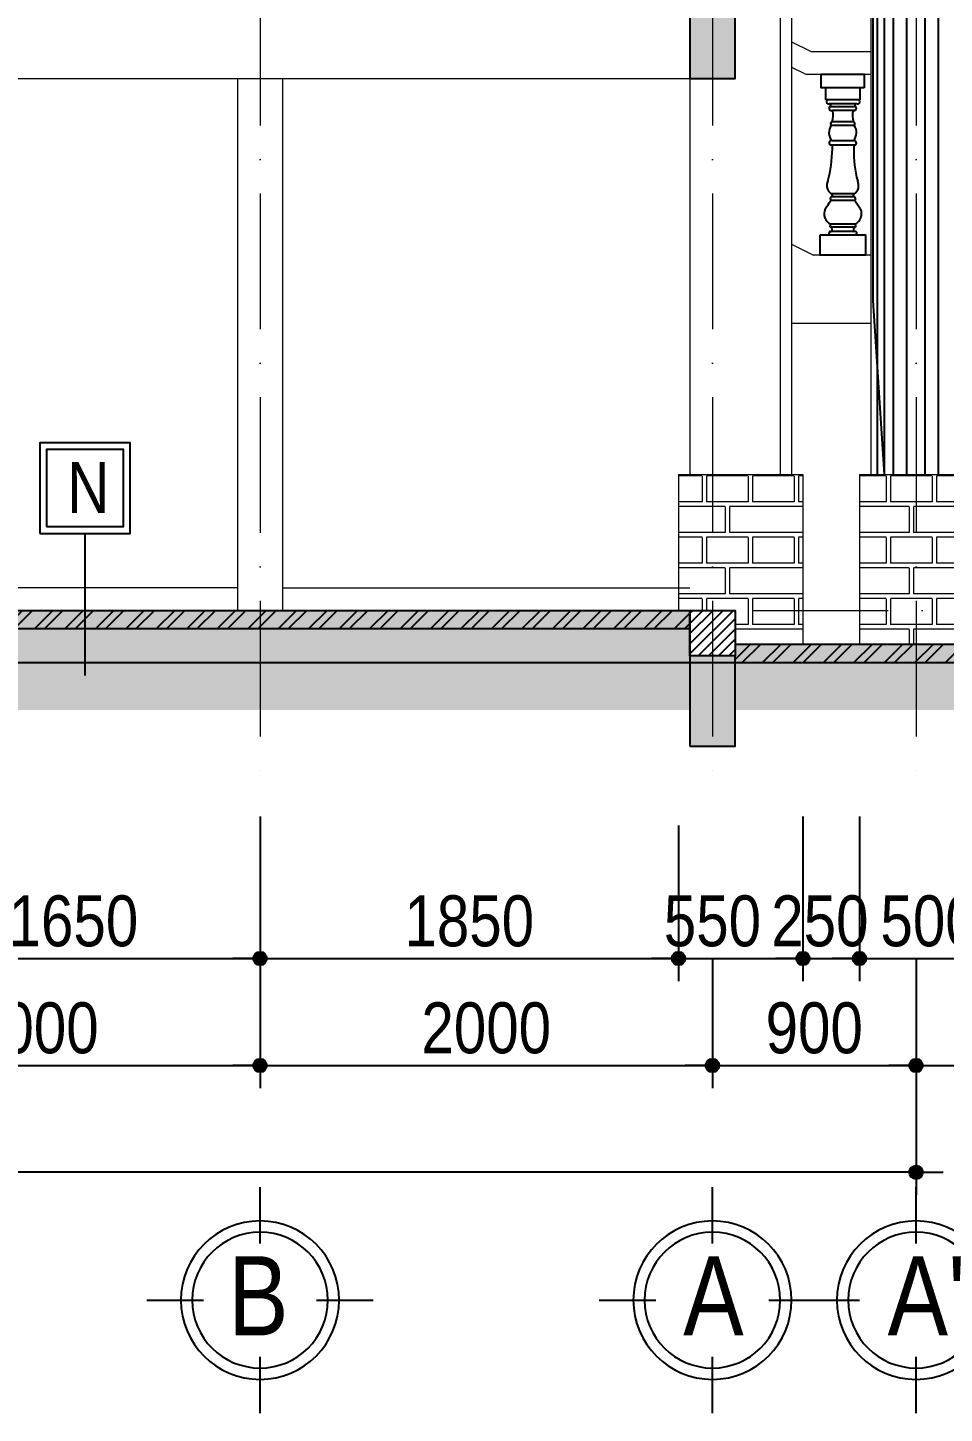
# Model space of a CAD drawing. Extents: x -1107188 to -523840, y 39692 to 514392.
# Drawn here: x -1081768 to -1077716, y 371940 to 378063 of the extents above; entities that cross this region are included whole.
import ezdxf
from ezdxf.enums import TextEntityAlignment as Align

# ---------------------------------------------------------------- set-up
doc = ezdxf.new("R2010")
doc.units = 0
doc.linetypes.add('ACAD_ISO10W100', pattern=[18, 12, -3, 0, -3])
doc.layers.get('DEFPOINTS').update_dxf_attribs({"linetype": 'CONTINUOUS'})
for name, color, linetype in [('009', 251, 'CONTINUOUS'), ('025', 2, 'CONTINUOUS'), ('04', 4, 'CONTINUOUS'), ('DIM', 1, 'CONTINUOUS'), ('HATCH', 8, 'CONTINUOUS'), ('TAGS', 60, 'CONTINUOUS'), ('TEXT', 7, 'CONTINUOUS'), ('TUONG', 131, 'CONTINUOUS')]:
    doc.layers.add(name, color=color, linetype=linetype)
for name, color, linetype, lineweight in [('HACHT', 8, 'CONTINUOUS', 5), ('NET-THAY', 2, 'CONTINUOUS', 13), ('TRUC', 24, 'CONTINUOUS', 0)]:
    doc.layers.add(name, color=color, linetype=linetype, lineweight=lineweight)
doc.styles.add('HEL-CONDENSE', font='')
doc.styles.add('HELVECONDENSE', font='', dxfattribs={"height": 250})
doc.styles.get("Standard").update_dxf_attribs({"font": ''})
doc.styles.add('VNI-HELVE-CONDENSEN', font='')
doc.styles.get('HEL-CONDENSE').set_extended_font_data('VNI-Helve-Condense')
doc.styles.get('HELVECONDENSE').set_extended_font_data('VNI-Helve-Condense')
doc.styles.get('Standard').set_extended_font_data('VNI-Helve-Condense')
doc.styles.get('VNI-HELVE-CONDENSEN').set_extended_font_data('VNI-Helve-Condense')
doc.dimstyles.new('D100', dxfattribs={"dimtxt": 225, "dimasz": 1.2, "dimexe": 100, "dimexo": 0, "dimgap": 50, "dimtad": 1, "dimdec": 0, "dimzin": 13, "dimdsep": 46, "dimtxsty": 'HEL-CONDENSE', "dimblk": 'D50', "dimcen": 0, "dimclrd": 1, "dimclre": 1, "dimclrt": 7, "dimadec": 0, "dimazin": 0, "dimtfac": 1, "dimtdec": 0, "dimtmove": 0, "dimatfit": 3, "dimldrblk": 'D50', "dimfxl": 1, "dimtolj": 1, "dimtzin": 13, "dimarcsym": 0})
doc.dimstyles.get("Standard").update_dxf_attribs({"dimtxt": 0.18, "dimasz": 0.18, "dimexe": 0.18, "dimexo": 0.0625, "dimgap": 0.09, "dimtad": 0, "dimtih": 1, "dimtoh": 1, "dimdec": 4, "dimzin": 0, "dimdsep": 46, "dimtxsty": 'Standard', "dimcen": 0.09, "dimadec": 0, "dimazin": 0, "dimtfac": 1, "dimtdec": 4, "dimtofl": 0, "dimtmove": 0, "dimatfit": 3, "dimfxl": 1, "dimtolj": 1, "dimtzin": 0, "dimarcsym": 0})
pattern_1 = [(50, (-2392043.54, 168999.63), (182.184669, -15.939086), [19.05, -209.55]), (355, (-2392043.54, 168999.63), (-35.242826, 191.056643), [15.24, -167.64]), (100.451, (-2392028.36, 168998.3), (146.942502, 175.116688), [16.19, -178.09]), (46.1842, (-2392043.54, 169050.43), (271.07904, -42.042328), [28.575, -314.325]), (96.6356, (-2392020.95, 169046.93), (237.404234, 247.425556), [24.285, -267.135]), (351.184, (-2392043.54, 169050.43), (237.404606, 247.42512), [22.86, -251.46]), (21, (-2392018.14, 169037.73), (151.61488, -102.265519), [19.05, -209.55]), (326, (-2392018.14, 169037.73), (61.802028, 184.187966), [15.24, -167.64]), (71.4514, (-2392005.5, 169029.2), (213.41649, 81.922858), [16.19, -178.09]), (37.5, (-2392043.54, 168999.63), (3.0886033, 84.555039), [0, -165.608, 0, -170.18, 0, -168.275]), (7.5, (-2392043.54, 168999.63), (66.8196625, 100.180575), [0, -97.028, 0, -161.798, 0, -64.135]), (327.5, (-2392100.18, 168999.63), (135.590595, -5.728744), [0, -63.5, 0, -198.12, 0, -262.89]), (317.5, (-2392125.58, 168999.63), (148.129181, 25.426491), [0, -82.55, 0, -131.572, 0, -186.69])]
pattern_2 = [(45, (-2392043.54, 168999.63), (-67.351921, 67.351921), []), (45, (-2391998.64, 168999.63), (-67.351921, 67.351921), [])]
pattern_3 = [(180, (-2392982.56, 169468.9), (-3e-14, -270.968), [387.35, -19.05]), (180, (-2392982.56, 169354.6), (-3e-14, -270.968), [387.35, -19.05]), (180, (-2393084.16, 169333.4), (-3e-14, -270.968), [184.15, -19.05]), (180, (-2393084.16, 169219.1), (-3e-14, -270.968), [184.15, -19.05]), (270, (-2392982.56, 169468.9), (406.4, -7e-14), [114.3, -156.6672]), (270, (-2392963.5, 169468.9), (406.4, -7e-14), [114.3, -156.6672]), (270, (-2393084.16, 169333.4), (203.2, -4e-14), [114.3, -156.6672]), (270, (-2393065.1, 169333.4), (203.2, -4e-14), [114.3, -156.6672])]

# ---------------------------------------------------------------- blocks, each defined once
blk = doc.blocks.new('D50')
at = {"layer": 'DIM'}
blk.add_hatch(color=256, dxfattribs=at).paths.add_polyline_path([(25, 0, 1), (-25, 0, 1)])
blk.add_line((25, 0), (100, 0), dxfattribs=at)
blk.add_circle((0, 0), 25, dxfattribs=at)
blk = doc.blocks.new('*D1054')
at = {"layer": 'DEFPOINTS', "color": 0, "transparency": 16777216}
for p in [(-1082741.3, 373949.6), (-1080741.3, 373949.6), (-1080741.3, 373476.9)]:
    blk.add_point(p, dxfattribs=at)
at = {"layer": 'DIM', "color": 1, "lineweight": -2, "transparency": 16777216}
for p, q in [((-1082741.3, 373949.6), (-1082741.3, 373376.9)), ((-1080741.3, 373949.6), (-1080741.3, 373376.9)), ((-1082740.1, 373476.9), (-1080742.5, 373476.9))]:
    blk.add_line(p, q, dxfattribs=at)
at = {"layer": 'DIM', "color": 1, "lineweight": -2, "transparency": 16777216, "xscale": 1.199999999999999, "yscale": 1.199999999999999, "zscale": 1.199999999999999, "rotation": 180}
blk.add_blockref('D50', (-1082741.3, 373476.9), dxfattribs=at)
at = {"layer": 'DIM', "color": 1, "lineweight": -2, "transparency": 16777216, "xscale": 1.199999999999999, "yscale": 1.199999999999999, "zscale": 1.199999999999999}
blk.add_blockref('D50', (-1080741.3, 373476.9), dxfattribs=at)
at = {"layer": 'DIM', "color": 7, "transparency": 16777216, "insert": (-1081741.3, 373641.8), "char_height": 225, "attachment_point": 5, "style": 'HEL-CONDENSE'}
blk.add_mtext('\\A1;2000', dxfattribs=at)
blk = doc.blocks.new('*D1055')
at = {"layer": 'DEFPOINTS', "color": 0, "transparency": 16777216}
for p in [(-1092741.3, 373949.6), (-1077841.3, 373949.6), (-1092741.3, 373004.8)]:
    blk.add_point(p, dxfattribs=at)
at = {"layer": 'DIM', "color": 1, "lineweight": -2, "transparency": 16777216}
for p, q in [((-1092741.3, 373949.6), (-1092741.3, 372904.8)), ((-1077841.3, 373949.6), (-1077841.3, 372904.8)), ((-1077842.5, 373004.8), (-1092740.1, 373004.8))]:
    blk.add_line(p, q, dxfattribs=at)
at = {"layer": 'DIM', "color": 1, "lineweight": -2, "transparency": 16777216, "xscale": 1.199999999999999, "yscale": 1.199999999999999, "zscale": 1.199999999999999, "rotation": 180}
blk.add_blockref('D50', (-1092741.3, 373004.8), dxfattribs=at)
at = {"layer": 'DIM', "color": 1, "lineweight": -2, "transparency": 16777216, "xscale": 1.199999999999999, "yscale": 1.199999999999999, "zscale": 1.199999999999999}
blk.add_blockref('D50', (-1077841.3, 373004.8), dxfattribs=at)
at = {"layer": 'DIM', "color": 7, "transparency": 16777216, "insert": (-1085291.3, 373169.7), "char_height": 225, "attachment_point": 5, "style": 'HEL-CONDENSE'}
blk.add_mtext('\\A1;14900', dxfattribs=at)
blk = doc.blocks.new('A$C206177D3')
at = {"layer": 'TAGS', "ltscale": 1000}
for p, q in [((-36.6, 240.1), (-36.6, 490.1)), ((-286.6, -9.9), (-536.6, -9.9)), ((463.4, -9.9), (213.4, -9.9)), ((-36.6, -509.9), (-36.6, -259.9))]:
    blk.add_line(p, q, dxfattribs=at)
blk.add_circle((-36.6, -9.9), 350, dxfattribs=at)
at = {"layer": 'TAGS', "color": 254, "ltscale": 1000}
blk.add_circle((-36.6, -9.9), 300, dxfattribs=at)
at = {"layer": 'TAGS', "ltscale": 1000, "style": 'VNI-HELVE-CONDENSEN'}
blk.add_attdef('A', text='', height=350, dxfattribs=at).set_placement((-38.3, -165.6), align=Align.CENTER)
blk = doc.blocks.new('*D1081')
at = {"layer": 'DEFPOINTS', "color": 0, "transparency": 16777216}
for p in [(-1080741.3, 373949.6), (-1078741.3, 373949.6), (-1078741.3, 373476.9)]:
    blk.add_point(p, dxfattribs=at)
at = {"layer": 'DIM', "color": 1, "lineweight": -2, "transparency": 16777216}
for p, q in [((-1080741.3, 373949.6), (-1080741.3, 373376.9)), ((-1078741.3, 373949.6), (-1078741.3, 373376.9)), ((-1080740.1, 373476.9), (-1078742.5, 373476.9))]:
    blk.add_line(p, q, dxfattribs=at)
at = {"layer": 'DIM', "color": 1, "lineweight": -2, "transparency": 16777216, "xscale": 1.199999999999999, "yscale": 1.199999999999999, "zscale": 1.199999999999999, "rotation": 180}
blk.add_blockref('D50', (-1080741.3, 373476.9), dxfattribs=at)
at = {"layer": 'DIM', "color": 1, "lineweight": -2, "transparency": 16777216, "xscale": 1.199999999999999, "yscale": 1.199999999999999, "zscale": 1.199999999999999}
blk.add_blockref('D50', (-1078741.3, 373476.9), dxfattribs=at)
at = {"layer": 'DIM', "color": 7, "transparency": 16777216, "insert": (-1079741.3, 373641.8), "char_height": 225, "attachment_point": 5, "style": 'HEL-CONDENSE'}
blk.add_mtext('\\A1;2000', dxfattribs=at)
blk = doc.blocks.new('*D1082')
at = {"layer": 'DEFPOINTS', "color": 0, "transparency": 16777216}
for p in [(-1078741.3, 373949.6), (-1077841.3, 373949.6), (-1077841.3, 373476.9)]:
    blk.add_point(p, dxfattribs=at)
at = {"layer": 'DIM', "color": 1, "lineweight": -2, "transparency": 16777216}
for p, q in [((-1078741.3, 373949.6), (-1078741.3, 373376.9)), ((-1077841.3, 373949.6), (-1077841.3, 373376.9)), ((-1078740.1, 373476.9), (-1077842.5, 373476.9))]:
    blk.add_line(p, q, dxfattribs=at)
at = {"layer": 'DIM', "color": 1, "lineweight": -2, "transparency": 16777216, "xscale": 1.199999999999999, "yscale": 1.199999999999999, "zscale": 1.199999999999999, "rotation": 180}
blk.add_blockref('D50', (-1078741.3, 373476.9), dxfattribs=at)
at = {"layer": 'DIM', "color": 1, "lineweight": -2, "transparency": 16777216, "xscale": 1.199999999999999, "yscale": 1.199999999999999, "zscale": 1.199999999999999}
blk.add_blockref('D50', (-1077841.3, 373476.9), dxfattribs=at)
at = {"layer": 'DIM', "color": 7, "transparency": 16777216, "insert": (-1078291.3, 373641.8), "char_height": 225, "attachment_point": 5, "style": 'HEL-CONDENSE'}
blk.add_mtext('\\A1;900', dxfattribs=at)
blk = doc.blocks.new('*D1084')
at = {"layer": 'DEFPOINTS', "color": 0, "transparency": 16777216}
for p in [(-1077841.3, 373949.6), (-1074241.3, 373949.6), (-1074241.3, 373476.9)]:
    blk.add_point(p, dxfattribs=at)
at = {"layer": 'DIM', "color": 1, "lineweight": -2, "transparency": 16777216}
for p, q in [((-1077841.3, 373949.6), (-1077841.3, 373376.9)), ((-1074241.3, 373949.6), (-1074241.3, 373376.9)), ((-1077840.1, 373476.9), (-1074242.5, 373476.9))]:
    blk.add_line(p, q, dxfattribs=at)
at = {"layer": 'DIM', "color": 1, "lineweight": -2, "transparency": 16777216, "xscale": 1.199999999999999, "yscale": 1.199999999999999, "zscale": 1.199999999999999, "rotation": 180}
blk.add_blockref('D50', (-1077841.3, 373476.9), dxfattribs=at)
at = {"layer": 'DIM', "color": 1, "lineweight": -2, "transparency": 16777216, "xscale": 1.199999999999999, "yscale": 1.199999999999999, "zscale": 1.199999999999999}
blk.add_blockref('D50', (-1074241.3, 373476.9), dxfattribs=at)
at = {"layer": 'DIM', "color": 7, "transparency": 16777216, "insert": (-1076041.3, 373641.8), "char_height": 225, "attachment_point": 5, "style": 'HEL-CONDENSE'}
blk.add_mtext('\\A1;3600', dxfattribs=at)
blk = doc.blocks.new('A$C316E34DD')
at = {"layer": 'HATCH', "ltscale": 100}
for p, q in [((-1700, -1131), (-1700, -600)), ((-200, -600), (-200, -1131)), ((-1553, -1131), (-1700, -1131)), ((-310, -1131), (-1545, -1131)), ((-200, -1131), (-310, -1131)), ((-326, -1321), (-1548, -1321)), ((-366, -1442), (-1534, -1442)), ((-418, -1607), (-1405, -1607)), ((-445, -2268), (-1455, -2268)), ((-476, -2106), (-1424, -2106)), ((-1477, -3145), (-1477, -3145)), ((-1407, -3305), (-1407, -3145)), ((-456, -3145), (-456, -3305)), ((-423, -3145), (-423, -3145)), ((-423, -3145), (-423, -3145)), ((-1471, -6664), (-1471, -6629)), ((-419, -6629), (-1471, -6629)), ((-419, -6664), (-419, -6629)), ((-1950, -7509), (-1950, -7100)), ((-1950, -7100), (50, -7100)), ((-1553, -7092), (-1553, -7065)), ((-1483, -6769), (-1506, -6769)), ((-1506, -6960), (-1483, -6960)), ((-407, -6769), (-1483, -6769)), ((-408, -6960), (-1483, -6960)), ((-407, -6769), (-384, -6769)), ((-384, -6960), (-407, -6960)), ((-337, -7100), (-337, -7065)), ((50, -7100), (50, -8000))]:
    blk.add_line(p, q, dxfattribs=at)
at = {"layer": 'HATCH'}
for p, q in [((-477, -2942), (-1423, -2942)), ((-423, -3145), (-1477, -3145)), ((-1407, -3305), (-1407, -3305)), ((-428, -5284), (-1462, -5284)), ((-428, -5422), (-1462, -5422)), ((-411, -5584), (-1479, -5584))]:
    blk.add_line(p, q, dxfattribs=at)
at = {"layer": 'HATCH', "ltscale": 100}
for points in [[(0, -600), (-1900, -600), (-1900, 0), (0, 0)], [(-1950, -7100), (50, -7100), (50, -8000), (-1950, -8000)]]:
    blk.add_lwpolyline(points, close=True, dxfattribs=at)
for centre, radius, start, end in [((-1568, -1226), 96.1, 81.04063, 278.95937), ((-295, -1226), 96.1, 261.04063, 98.95937), ((-1443, -1504), 110, 145.74499, 290.55759), ((-1544, -1381), 61.1, 279.00745, 98.57104), ((-2166, -1828), 793, 339.46604, 16.15651), ((266, -1828), 793, 163.84349, 200.53396), ((-457, -1504), 110, 249.44241, 34.25501), ((-356, -1381), 61.1, 81.42896, 260.99255), ((-1011, -2588), 548, 144.26256, 219.8085), ((-1397, -2195), 93.4, 106.5212, 231.38032), ((-878, -2585), 537, 318.27536, 36.14377), ((-503, -2195), 93.4, 308.61968, 73.4788), ((-1447, -3044), 105, 76.61742, 253.45106), ((-453, -3044), 105, 286.54894, 103.38258), ((-7920, -3111), 6516, 345.58132, 358.29559), ((4019, -3512), 4480, 177.34976, 195.82371), ((-1216, -4924), 437, 154.15261, 235.68676), ((-684, -4924), 437, 304.31324, 25.84739), ((-1388, -5511), 116, 129.86233, 218.70042), ((-1472, -5353), 69.6, 277.58369, 82.41631), ((-418, -5353), 69.6, 97.58369, 262.41631), ((-502, -5511), 116, 321.29958, 50.13767), ((-1276, -6170), 499, 154.73284, 247.08631), ((-6002, -2837), 5292, 323.87103, 328.73129), ((-614, -6170), 499, 292.91369, 25.26716), ((4112, -2837), 5292, 211.26871, 216.12897), ((-1455, -6728), 65.2, 103.49234, 219.78106), ((-435, -6728), 65.2, 320.21894, 76.50766), ((-1494, -7028), 69.2, 99.62604, 212.15859), ((-1512, -6865), 99.6, 287.26116, 72.73884), ((-378, -6865), 99.6, 107.26116, 252.73884), ((-396, -7028), 69.2, 327.84141, 80.37396)]:
    blk.add_arc(centre, radius, start, end, dxfattribs=at)
blk = doc.blocks.new('*D1239')
at = {"layer": 'DEFPOINTS', "color": 0, "linetype": 'Continuous', "transparency": 16777216}
for p in [(-1082391.3, 374727.2), (-1080741.3, 374577.2), (-1080741.3, 373949.6)]:
    blk.add_point(p, dxfattribs=at)
at = {"layer": 'DIM', "color": 1, "linetype": 'Continuous', "lineweight": -2, "transparency": 16777216}
for p, q in [((-1082391.3, 374727.2), (-1082391.3, 373849.6)), ((-1080741.3, 374577.2), (-1080741.3, 373849.6)), ((-1082390.1, 373949.6), (-1080742.5, 373949.6))]:
    blk.add_line(p, q, dxfattribs=at)
at = {"layer": 'DIM', "color": 1, "linetype": 'Continuous', "lineweight": -2, "transparency": 16777216, "xscale": 1.199999999999999, "yscale": 1.199999999999999, "zscale": 1.199999999999999, "rotation": 180}
blk.add_blockref('D50', (-1082391.3, 373949.6), dxfattribs=at)
at = {"layer": 'DIM', "color": 1, "linetype": 'Continuous', "lineweight": -2, "transparency": 16777216, "xscale": 1.199999999999999, "yscale": 1.199999999999999, "zscale": 1.199999999999999}
blk.add_blockref('D50', (-1080741.3, 373949.6), dxfattribs=at)
at = {"layer": 'DIM', "color": 7, "linetype": 'Continuous', "transparency": 16777216, "insert": (-1081566.3, 374114.5), "char_height": 225, "attachment_point": 5, "style": 'HEL-CONDENSE'}
blk.add_mtext('\\A1;1650', dxfattribs=at)
blk = doc.blocks.new('*D1240')
at = {"layer": 'DEFPOINTS', "color": 0, "linetype": 'Continuous', "transparency": 16777216}
for p in [(-1080741.3, 374577.2), (-1078891.3, 374537.7), (-1078891.3, 373949.6)]:
    blk.add_point(p, dxfattribs=at)
at = {"layer": 'DIM', "color": 1, "linetype": 'Continuous', "lineweight": -2, "transparency": 16777216}
for p, q in [((-1080741.3, 374577.2), (-1080741.3, 373849.6)), ((-1078891.3, 374537.7), (-1078891.3, 373849.6)), ((-1080740.1, 373949.6), (-1078892.5, 373949.6))]:
    blk.add_line(p, q, dxfattribs=at)
at = {"layer": 'DIM', "color": 1, "linetype": 'Continuous', "lineweight": -2, "transparency": 16777216, "xscale": 1.199999999999999, "yscale": 1.199999999999999, "zscale": 1.199999999999999, "rotation": 180}
blk.add_blockref('D50', (-1080741.3, 373949.6), dxfattribs=at)
at = {"layer": 'DIM', "color": 1, "linetype": 'Continuous', "lineweight": -2, "transparency": 16777216, "xscale": 1.199999999999999, "yscale": 1.199999999999999, "zscale": 1.199999999999999}
blk.add_blockref('D50', (-1078891.3, 373949.6), dxfattribs=at)
at = {"layer": 'DIM', "color": 7, "linetype": 'Continuous', "transparency": 16777216, "insert": (-1079816.3, 374114.5), "char_height": 225, "attachment_point": 5, "style": 'HEL-CONDENSE'}
blk.add_mtext('\\A1;1850', dxfattribs=at)
blk = doc.blocks.new('*D1241')
at = {"layer": 'DEFPOINTS', "color": 0, "linetype": 'Continuous', "transparency": 16777216}
for p in [(-1078341.3, 374577.2), (-1078891.3, 374537.7), (-1078341.3, 373949.6)]:
    blk.add_point(p, dxfattribs=at)
at = {"layer": 'DIM', "color": 1, "linetype": 'Continuous', "lineweight": -2, "transparency": 16777216}
for p, q in [((-1078341.3, 374577.2), (-1078341.3, 373849.6)), ((-1078891.3, 374537.7), (-1078891.3, 373849.6)), ((-1078890.1, 373949.6), (-1078342.5, 373949.6))]:
    blk.add_line(p, q, dxfattribs=at)
at = {"layer": 'DIM', "color": 1, "linetype": 'Continuous', "lineweight": -2, "transparency": 16777216, "xscale": 1.199999999999999, "yscale": 1.199999999999999, "zscale": 1.199999999999999, "rotation": 180}
blk.add_blockref('D50', (-1078891.3, 373949.6), dxfattribs=at)
at = {"layer": 'DIM', "color": 1, "linetype": 'Continuous', "lineweight": -2, "transparency": 16777216, "xscale": 1.199999999999999, "yscale": 1.199999999999999, "zscale": 1.199999999999999}
blk.add_blockref('D50', (-1078341.3, 373949.6), dxfattribs=at)
at = {"layer": 'DIM', "color": 7, "linetype": 'Continuous', "transparency": 16777216, "insert": (-1078741.3, 374114.5), "char_height": 225, "attachment_point": 5, "style": 'HEL-CONDENSE'}
blk.add_mtext('\\A1;550', dxfattribs=at)
blk = doc.blocks.new('*D1242')
at = {"layer": 'DEFPOINTS', "color": 0, "linetype": 'Continuous', "transparency": 16777216}
for p in [(-1078341.3, 374577.2), (-1078091.3, 374577.2), (-1078091.3, 373949.6)]:
    blk.add_point(p, dxfattribs=at)
at = {"layer": 'DIM', "color": 1, "linetype": 'Continuous', "lineweight": -2, "transparency": 16777216}
for p, q in [((-1078341.3, 374577.2), (-1078341.3, 373849.6)), ((-1078091.3, 374577.2), (-1078091.3, 373849.6)), ((-1078340.1, 373949.6), (-1078092.5, 373949.6))]:
    blk.add_line(p, q, dxfattribs=at)
at = {"layer": 'DIM', "color": 1, "linetype": 'Continuous', "lineweight": -2, "transparency": 16777216, "xscale": 1.199999999999999, "yscale": 1.199999999999999, "zscale": 1.199999999999999, "rotation": 180}
blk.add_blockref('D50', (-1078341.3, 373949.6), dxfattribs=at)
at = {"layer": 'DIM', "color": 1, "linetype": 'Continuous', "lineweight": -2, "transparency": 16777216, "xscale": 1.199999999999999, "yscale": 1.199999999999999, "zscale": 1.199999999999999}
blk.add_blockref('D50', (-1078091.3, 373949.6), dxfattribs=at)
at = {"layer": 'DIM', "color": 7, "linetype": 'Continuous', "transparency": 16777216, "insert": (-1078266.3, 374114.5), "char_height": 225, "attachment_point": 5, "style": 'HEL-CONDENSE'}
blk.add_mtext('\\A1;250', dxfattribs=at)
blk = doc.blocks.new('*D1243')
at = {"layer": 'DEFPOINTS', "color": 0, "linetype": 'Continuous', "transparency": 16777216}
for p in [(-1078091.3, 374577.2), (-1077591.3, 374577.2), (-1077591.3, 373949.6)]:
    blk.add_point(p, dxfattribs=at)
at = {"layer": 'DIM', "color": 1, "linetype": 'Continuous', "lineweight": -2, "transparency": 16777216}
for p, q in [((-1078091.3, 374577.2), (-1078091.3, 373849.6)), ((-1077591.3, 374577.2), (-1077591.3, 373849.6)), ((-1078090.1, 373949.6), (-1077592.5, 373949.6))]:
    blk.add_line(p, q, dxfattribs=at)
at = {"layer": 'DIM', "color": 1, "linetype": 'Continuous', "lineweight": -2, "transparency": 16777216, "xscale": 1.199999999999999, "yscale": 1.199999999999999, "zscale": 1.199999999999999, "rotation": 180}
blk.add_blockref('D50', (-1078091.3, 373949.6), dxfattribs=at)
at = {"layer": 'DIM', "color": 1, "linetype": 'Continuous', "lineweight": -2, "transparency": 16777216, "xscale": 1.199999999999999, "yscale": 1.199999999999999, "zscale": 1.199999999999999}
blk.add_blockref('D50', (-1077591.3, 373949.6), dxfattribs=at)
at = {"layer": 'DIM', "color": 7, "linetype": 'Continuous', "transparency": 16777216, "insert": (-1077783.6, 374114.5), "char_height": 225, "attachment_point": 5, "style": 'HEL-CONDENSE'}
blk.add_mtext('\\A1;500', dxfattribs=at)
blk = doc.blocks.new('A$C48452AB6')
at = {"layer": 'TAGS'}
blk.add_lwpolyline([(-218.8, -167.6), (181.2, -167.6), (181.2, 232.4), (-218.8, 232.4)], close=True, dxfattribs=at)
at = {"layer": 'TAGS', "color": 8}
blk.add_lwpolyline([(-188.8, -137.6), (151.2, -137.6), (151.2, 202.4), (-188.8, 202.4)], close=True, dxfattribs=at)
at = {"layer": 'TAGS', "style": 'HELVECONDENSE'}
blk.add_attdef('DSFA', (-189, -76.2), '', height=225, dxfattribs=at)

msp = doc.modelspace()

# ---------------------------------------------------------------- hatches: boundary and pattern name
at = {"layer": '009'}
h = msp.add_hatch(dxfattribs=at)
h.set_pattern_fill('ANSI32', color=256, scale=10, style=0)
h.set_pattern_definition(pattern_2)
h.paths.add_polyline_path([(-1082741.311, 375487.92), (-1086741.311, 375487.92), (-1086741.311, 375407.92), (-1082741.311, 375407.92)])
h.paths.add_polyline_path([(-1081515.4, 375487.92), (-1082741.311, 375487.92), (-1082741.311, 375407.92), (-1081515.4, 375407.92)])
h.paths.add_polyline_path([(-1078841.311, 375487.92), (-1080741.311, 375487.92), (-1080741.311, 375407.92), (-1078841.311, 375407.92)])
h.paths.add_polyline_path([(-1080741.311, 375487.92), (-1081515.4, 375487.92), (-1081515.4, 375407.92), (-1080741.311, 375407.92)])
h.paths.add_polyline_path([(-1084725.188, 375272.57), (-1084725.188, 375803.27), (-1084382.888, 375803.27), (-1084382.888, 375272.57)], flags=9)
h = msp.add_hatch(dxfattribs=at)
h.set_pattern_fill('ANSI31', color=256, scale=10, style=0)
h.set_pattern_definition([(45, (-2392043.54, 168999.63), (-22.4506403, 22.4506403), [])])
h.paths.add_polyline_path([(-1078741.311, 375487.92), (-1078841.311, 375487.92), (-1078841.311, 375287.92), (-1078741.311, 375287.92)])
h.paths.add_polyline_path([(-1078641.311, 375487.92), (-1078741.311, 375487.92), (-1078741.311, 375287.92), (-1078641.311, 375287.92)])
h = msp.add_hatch(dxfattribs=at)
h.set_pattern_fill('ANSI32', color=256, scale=10, style=0)
h.set_pattern_definition(pattern_2)
h.paths.add_polyline_path([(-1074241.311, 375337.92), (-1077841.311, 375337.92), (-1077841.311, 375257.92), (-1074241.311, 375257.92)])
h.paths.add_polyline_path([(-1077841.311, 375337.92), (-1078641.311, 375337.92), (-1078641.311, 375287.92), (-1078641.311, 375257.92), (-1077841.311, 375257.92)])
h.paths.add_polyline_path([(-1073721.566, 375337.92), (-1074241.311, 375337.92), (-1074241.311, 375257.92), (-1073721.566, 375257.92)])
h = msp.add_hatch(dxfattribs=at)
h.set_pattern_fill('AR-CONC', color=256, style=0)
h.set_pattern_definition(pattern_1)
h.paths.add_polyline_path([(-1077841.311, 375337.92), (-1078641.311, 375337.92), (-1078641.311, 375287.92), (-1078641.311, 375257.92), (-1077841.311, 375257.92)])
h.paths.add_polyline_path([(-1074241.311, 375337.92), (-1077841.311, 375337.92), (-1077841.311, 375257.92), (-1074241.311, 375257.92)])
h = msp.add_hatch(dxfattribs=at)
h.set_pattern_fill('AR-HBONE', color=256, style=0)
h.set_pattern_definition([(45, (-2392043.54, 168999.63), (1e-14, 143.684098), [304.8, -101.6]), (135, (-2391971.7, 169071.47), (1e-14, 143.684098), [304.8, -101.6])])
h.paths.add_polyline_path([(-1092841.311, 375047.908), (-1092841.311, 375257.92), (-1093345.023, 375257.92), (-1093345.023, 375047.908)])
h.paths.add_polyline_path([(-1092641.311, 375257.92), (-1092641.311, 375047.908), (-1073721.566, 375047.908), (-1073721.566, 375257.92)])
at = {"layer": '025'}
h = msp.add_hatch(dxfattribs=at)
h.set_pattern_fill('AR-SAND', color=256, style=0)
h.set_pattern_definition([(37.5, (-2392043.54, 168999.63), (-1.6000313, 48.9413237), [0, -38.608, 0, -43.18, 0, -41.275]), (7.5, (-2392043.54, 168999.63), (44.9523283, 71.68251), [0, -20.828, 0, -34.798, 0, -13.335]), (327.5, (-2392074.782, 168999.63), (79.099237, 0.1437185), [0, -12.7, 0, -45.72, 0, -59.69]), (317.5, (-2392074.78, 168999.63), (76.3556452, 22.2929323), [0, -6.35, 0, -29.972, 0, -34.29])])
h.paths.add_polyline_path([(-1086741.311, 375407.92), (-1086741.311, 375257.92), (-1082741.311, 375257.92), (-1082741.311, 375407.92)])
h.paths.add_polyline_path([(-1081515.4, 375257.92), (-1081515.4, 375407.92), (-1082741.311, 375407.92), (-1082741.311, 375257.92)])
h.paths.add_polyline_path([(-1080741.311, 375257.92), (-1080741.311, 375407.92), (-1081515.4, 375407.92), (-1081515.4, 375257.92)])
h.paths.add_polyline_path([(-1078841.311, 375257.92), (-1078841.311, 375287.92), (-1078841.311, 375407.92), (-1080741.311, 375407.92), (-1080741.311, 375257.92)])
h.paths.add_polyline_path([(-1084725.188, 375272.57), (-1084725.188, 375803.27), (-1084382.888, 375803.27), (-1084382.888, 375272.57)], flags=9)
at = {"layer": '04'}
h = msp.add_hatch(dxfattribs=at)
h.set_pattern_fill('AR-CONC', color=256, style=0)
h.set_pattern_definition(pattern_1)
h.paths.add_polyline_path([(-1086741.311, 375487.92), (-1088741.311, 375487.92), (-1088741.311, 375407.92), (-1086741.311, 375407.92)])
h.paths.add_polyline_path([(-1084725.188, 375272.57), (-1084725.188, 375803.27), (-1084382.888, 375803.27), (-1084382.888, 375272.57)], flags=9)
h.paths.add_polyline_path([(-1086741.311, 375407.92), (-1078841.311, 375407.92), (-1078841.311, 375487.92), (-1086741.311, 375487.92)])
h = msp.add_hatch(color=256, dxfattribs=at)
h.paths.add_polyline_path([(-1078741.311, 375287.92), (-1078841.311, 375287.92), (-1078841.311, 374887.92), (-1078741.311, 374887.92)])
h.paths.add_polyline_path([(-1078641.311, 375287.92), (-1078741.311, 375287.92), (-1078741.311, 374887.92), (-1078641.311, 374887.92)])
at = {"layer": 'HACHT'}
h = msp.add_hatch(dxfattribs=at)
h.set_pattern_fill('AR-BRELM', color=256, scale=2, angle=180, style=0)
h.set_pattern_definition(pattern_3)
h.paths.add_polyline_path([(-1078341.311, 375487.92), (-1078341.311, 376087.92), (-1078441.311, 376087.92), (-1078441.311, 375487.92)])
h.paths.add_polyline_path([(-1078891.311, 376087.92), (-1078891.311, 375487.92), (-1078841.311, 375487.92), (-1078841.311, 376087.92)])
h = msp.add_hatch(dxfattribs=at)
h.set_pattern_fill('AR-BRELM', color=256, scale=2, angle=180, style=0)
h.set_pattern_definition(pattern_3)
h.paths.add_polyline_path([(-1078741.311, 376087.92), (-1078841.311, 376087.92), (-1078841.311, 375487.92), (-1078741.311, 375487.92)])
h.paths.add_polyline_path([(-1078441.311, 376087.92), (-1078741.311, 376087.92), (-1078741.311, 375487.92), (-1078641.311, 375487.92), (-1078441.311, 375487.92)])
h.paths.add_polyline_path([(-1078441.311, 375487.92), (-1078641.311, 375487.92), (-1078641.311, 375337.92), (-1078441.311, 375337.92)])
h = msp.add_hatch(dxfattribs=at)
h.set_pattern_fill('AR-BRELM', color=256, scale=2, angle=180, style=0)
h.set_pattern_definition(pattern_3)
h.paths.add_polyline_path([(-1077591.311, 375487.92), (-1077591.311, 376087.92), (-1077841.311, 376087.92), (-1077841.311, 375487.92)])
h.paths.add_polyline_path([(-1078091.311, 376087.92), (-1078091.311, 375487.92), (-1077841.311, 375487.92), (-1077841.311, 376087.92)])
h = msp.add_hatch(dxfattribs=at)
h.set_pattern_fill('AR-BRELM', color=256, scale=2, angle=180, style=0)
h.set_pattern_definition(pattern_3)
h.paths.add_polyline_path([(-1078341.311, 375337.92), (-1078341.311, 375487.92), (-1078441.311, 375487.92), (-1078441.311, 375337.92)])
h = msp.add_hatch(dxfattribs=at)
h.set_pattern_fill('AR-BRELM', color=256, scale=2, angle=180, style=0)
h.set_pattern_definition(pattern_3)
h.paths.add_polyline_path([(-1077591.311, 375337.92), (-1077591.311, 375487.92), (-1077841.311, 375487.92), (-1077841.311, 375337.92)])
h.paths.add_polyline_path([(-1078091.311, 375487.92), (-1078091.311, 375337.92), (-1077841.311, 375337.92), (-1077841.311, 375487.92)])

# ---------------------------------------------------------------- linework, layer by layer
at = {"layer": '04'}
for p, q in [((-1092641.311, 375487.92), (-1078691.562, 375487.92)), ((-1078841.311, 375487.92), (-1078841.311, 375257.92)), ((-1092641.311, 375407.92), (-1078841.311, 375407.92)), ((-1073721.566, 375337.92), (-1078641.311, 375337.92))]:
    msp.add_line(p, q, dxfattribs=at)
msp.add_lwpolyline([(-1078641.311, 375287.92), (-1078841.311, 375287.92), (-1078841.311, 375487.92), (-1078641.311, 375487.92)], close=True, dxfattribs=at)
at = {"layer": 'HATCH'}
for p, q in [((-1078031.311, 376857.92), (-1078031.311, 381337.92)), ((-1078011.311, 376857.92), (-1078011.311, 381337.92)), ((-1077981.311, 376857.92), (-1077981.311, 381337.92)), ((-1077941.311, 376857.92), (-1077941.311, 381337.92)), ((-1077881.311, 376857.92), (-1077881.311, 381337.92)), ((-1077801.311, 376857.92), (-1077801.311, 381337.92)), ((-1077741.311, 376857.92), (-1077741.311, 381337.92)), ((-1077981.311, 376087.92), (-1078031.311, 376857.92)), ((-1078011.311, 376087.92), (-1078011.311, 376857.92)), ((-1077981.311, 376087.92), (-1077981.311, 376857.92)), ((-1077941.311, 376087.92), (-1077941.311, 376857.92)), ((-1077881.311, 376087.92), (-1077881.311, 376857.92)), ((-1077801.311, 376087.92), (-1077801.311, 376857.92)), ((-1077741.311, 376087.92), (-1077741.311, 376857.92))]:
    msp.add_line(p, q, dxfattribs=at)
at = {"layer": 'NET-THAY'}
for p, q in [((-1078441.311, 385387.92), (-1078441.311, 376087.92)), ((-1078391.311, 382007.92), (-1078391.311, 376087.92)), ((-1078041.311, 381337.92), (-1078041.311, 376087.92)), ((-1078391.311, 378000.954), (-1078305.243, 377957.92)), ((-1078305.243, 377957.92), (-1078041.311, 377957.92)), ((-1082641.311, 377837.92), (-1078841.311, 377837.92)), ((-1080841.311, 377837.92), (-1080841.311, 375487.92)), ((-1080641.311, 377837.92), (-1080641.311, 375487.92)), ((-1078841.311, 377837.92), (-1078841.311, 376087.92)), ((-1078391.311, 377106.526), (-1078294.097, 377057.92)), ((-1078041.311, 377057.92), (-1078294.097, 377057.92)), ((-1078841.311, 376857.92), (-1078841.311, 376087.92)), ((-1078391.311, 376857.92), (-1078391.311, 376087.92)), ((-1078891.311, 376087.92), (-1078891.311, 375487.92)), ((-1078891.311, 376087.92), (-1078841.311, 376087.92)), ((-1078891.311, 376087.92), (-1078891.311, 375487.92)), ((-1078891.311, 376087.92), (-1078841.311, 376087.92)), ((-1078841.311, 376087.92), (-1078341.311, 376087.92)), ((-1078641.311, 376087.92), (-1078341.311, 376087.92)), ((-1078341.311, 376087.92), (-1078341.311, 375337.92)), ((-1078091.311, 376087.92), (-1078091.311, 375337.92)), ((-1078091.311, 376087.92), (-1077591.311, 376087.92)), ((-1080841.311, 375587.92), (-1082391.311, 375587.92))]:
    msp.add_line(p, q, dxfattribs=at)
for points in [[(-1078391.311, 377889.15), (-1078328.85, 377857.92), (-1078041.311, 377857.92)], [(-1078391.311, 376757.92), (-1078041.311, 376757.92)], [(-1080641.311, 375587.92), (-1078841.311, 375587.92)]]:
    msp.add_lwpolyline(points, dxfattribs=at)
at = {"layer": 'TEXT'}
msp.add_line((-1081515.4, 375828.455), (-1081515.4, 375200.22), dxfattribs=at)
at = {"layer": 'TRUC', "linetype": 'ACAD_ISO10W100', "ltscale": 50}
msp.add_line((-1094765.91, 375487.92), (-1073721.566, 375487.92), dxfattribs=at)
for points in [[(-1080741.311, 389032.101), (-1080741.311, 374710.29)], [(-1078741.311, 389032.101), (-1078741.311, 374710.29)], [(-1077841.311, 389032.101), (-1077841.311, 374710.29)]]:
    msp.add_lwpolyline(points, dxfattribs=at)
msp.add_lwpolyline([(-1094765.91, 388271.372), (-1073721.566, 388271.372), (-1073721.566, 373949.561), (-1094765.91, 373949.561)], close=True, dxfattribs=at)
at = {"layer": 'TUONG', "color": 4}
for p, q in [((-1078841.311, 378037.92), (-1078841.311, 377837.92)), ((-1092641.311, 375257.92), (-1073721.566, 375257.92))]:
    msp.add_line(p, q, dxfattribs=at)
for points in [[(-1078641.311, 378187.92), (-1078841.311, 378187.92), (-1078841.311, 377837.92), (-1078641.311, 377837.92)], [(-1078841.311, 374887.92), (-1078641.311, 374887.92), (-1078641.311, 375287.92), (-1078841.311, 375287.92)]]:
    msp.add_lwpolyline(points, close=True, dxfattribs=at)
at = {"layer": 'TUONG'}
msp.add_trace([(-1078641.311, 377837.92), (-1078841.311, 377837.92), (-1078641.311, 378187.92), (-1078841.311, 378187.92)], dxfattribs=at)

# ---------------------------------------------------------------- block references
at = {"layer": 'HATCH', "xscale": 0.1000000000931323, "yscale": 0.09999999997671694, "zscale": 0.1}
msp.add_blockref('A$C316E34DD', (-1078070.158, 377857.92), dxfattribs=at)
at = {"layer": 'TAGS'}
ref = msp.add_blockref('A$C48452AB6', (-1081496.618, 375996.065), dxfattribs=at)
ref.add_attrib('DSFA', 'N', (-1081593.432, 375918.911), dxfattribs={"height": 225, "style": 'HELVECONDENSE'})
at = {"layer": 'TAGS', "ltscale": 1000}
ref = msp.add_blockref('A$C206177D3', (-1080777.932, 372449.842), dxfattribs=dict(at, xscale=-1))
ref.add_attrib('A', 'B', dxfattribs={"color": 7, "ltscale": 1000, "height": 350, "style": 'VNI-HELVE-CONDENSEN'}).set_placement((-1080748.961, 372284.204), align=Align.CENTER)
ref = msp.add_blockref('A$C206177D3', (-1078777.932, 372449.842), dxfattribs=dict(at, xscale=-1))
ref.add_attrib('A', 'A', dxfattribs={"color": 7, "ltscale": 1000, "height": 350, "style": 'VNI-HELVE-CONDENSEN'}).set_placement((-1078736.828, 372284.204), align=Align.CENTER)
ref = msp.add_blockref('A$C206177D3', (-1077877.932, 372449.842), dxfattribs=dict(at, xscale=-1))
ref.add_attrib('A', "A'", dxfattribs={"color": 7, "ltscale": 1000, "height": 350, "style": 'VNI-HELVE-CONDENSEN'}).set_placement((-1077794.828, 372284.204), align=Align.CENTER)

# ---------------------------------------------------------------- dimensions: what is measured, and where the dimension line sits
at = {"layer": 'DIM', "linetype": 'Continuous'}
for base, p1, p2, picture, middle in [((-1080741.311, 373949.561), (-1082391.311, 374727.19), (-1080741.311, 374577.19), '*D1239', (-1081566.311, 374114.461)), ((-1078891.311, 373949.561), (-1080741.311, 374577.19), (-1078891.311, 374537.667), '*D1240', (-1079816.311, 374114.461))]:
    dim = msp.add_linear_dim(base=base, p1=p1, p2=p2, dimstyle='D100', override={"dimtmove": 1}, dxfattribs=at)
    dim.commit()
    dim.dimension.update_dxf_attribs({"geometry": picture, "text_midpoint": middle})
for base, p1, p2, picture, middle in [((-1078341.311, 373949.561), (-1078891.311, 374537.667), (-1078341.311, 374577.19), '*D1241', (-1078741.311, 373949.561)), ((-1078091.311, 373949.561), (-1078341.311, 374577.19), (-1078091.311, 374577.19), '*D1242', (-1078266.311, 373949.561)), ((-1077591.311, 373949.561), (-1078091.311, 374577.19), (-1077591.311, 374577.19), '*D1243', (-1077783.639, 373949.561))]:
    dim = msp.add_linear_dim(base=base, p1=p1, p2=p2, dimstyle='D100', override={"dimtmove": 1}, dxfattribs=at)
    dim.commit()
    dim.dimension.update_dxf_attribs({"geometry": picture, "text_midpoint": middle, "dimtype": 160})
at = {"layer": 'DIM'}
dim = msp.add_aligned_dim(p1=(-1077841.311, 373949.561), p2=(-1092741.311, 373949.561), distance=944.784, dimstyle='D100', dxfattribs=at)
dim.commit()
dim.dimension.update_dxf_attribs({"geometry": '*D1055', "text_midpoint": (-1085291.311, 373169.677)})
for base, p1, p2, dimstyle, override, picture, middle in [((-1080741.311, 373476.866), (-1082741.311, 373949.561), (-1080741.311, 373949.561), 'D100', {"dimtmove": 1}, '*D1054', (-1081741.311, 373641.766)), ((-1078741.311, 373476.866), (-1080741.311, 373949.561), (-1078741.311, 373949.561), 'D100', {"dimtmove": 1}, '*D1081', (-1079741.311, 373641.766)), ((-1077841.311, 373476.866), (-1078741.311, 373949.561), (-1077841.311, 373949.561), 'D100', {"dimtmove": 1}, '*D1082', (-1078291.311, 373641.766)), ((-1074241.311, 373476.866), (-1077841.311, 373949.561), (-1074241.311, 373949.561), 'Standard', {"dimtxt": 225, "dimasz": 1.2, "dimexe": 100, "dimexo": 0, "dimgap": 50, "dimtad": 1, "dimtih": 0, "dimtoh": 0, "dimdec": 2, "dimzin": 13, "dimtxsty": 'HEL-CONDENSE', "dimblk": 'D50', "dimcen": 0, "dimclrd": 1, "dimclre": 1, "dimclrt": 7, "dimtdec": 2, "dimtofl": 1, "dimldrblk": 'D50', "dimtzin": 13}, '*D1084', (-1076041.311, 373641.766))]:
    dim = msp.add_linear_dim(base=base, p1=p1, p2=p2, angle=180, dimstyle=dimstyle, override=override, dxfattribs=at)
    dim.commit()
    dim.dimension.update_dxf_attribs({"geometry": picture, "text_midpoint": middle})

doc.saveas('drawing.dxf')
